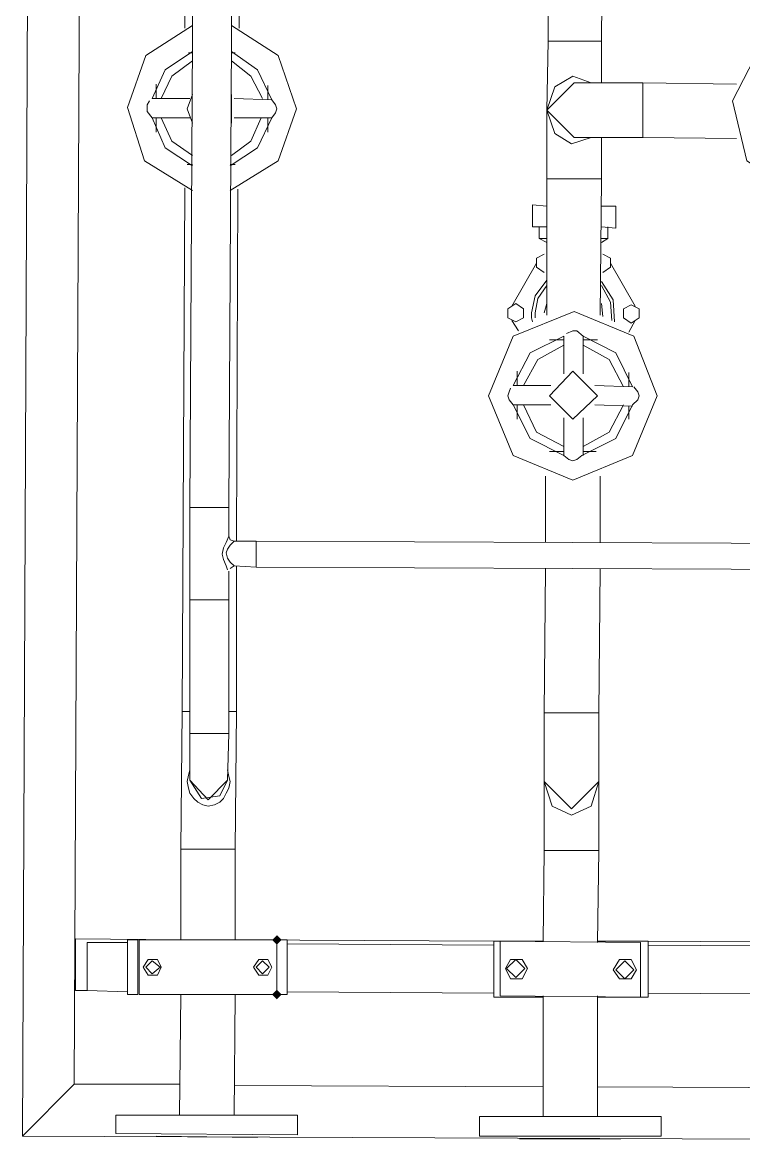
# Model space of a CAD drawing. Header units: millimetres. Extents: x -4415 to 173792, y -78716 to 47289.
# Drawn here: x 57325 to 57921, y -16825 to -15899 of the extents above; entities that cross this region are included whole.
import ezdxf

# ---------------------------------------------------------------- set-up
doc = ezdxf.new("R2010")
doc.units = ezdxf.units.MM

msp = doc.modelspace()

# ---------------------------------------------------------------- hatches: boundary and pattern name
h = msp.add_hatch(color=0)
h.dxf.hatch_style = 2
h.paths.add_polyline_path([(57535.21, -16661.5), (57531.24, -16657.53), (57535.21, -16653.56), (57539.18, -16657.53)])
h = msp.add_hatch(color=0)
h.dxf.hatch_style = 2
h.paths.add_polyline_path([(57535.21, -16706.59), (57531.24, -16702.62), (57535.21, -16698.64), (57539.18, -16702.62)])

# ---------------------------------------------------------------- linework, layer by layer
at = {"color": 0, "lineweight": 0}
for points in [[(57332.32, -15119.21), (57324.8, -16819.63)], [(57375.26, -15163.22), (57367.74, -16776.69)], [(57759.57, -15914.67), (57760.64, -15645.22)], [(57805.73, -15645.22), (57803.58, -15914.67)], [(57458.99, -15903.93), (57460.07, -15717.15)], [(57463.29, -16300.05), (57466.51, -15719.29)], [(57498.71, -15719.29), (57495.49, -16300.05)], [(57505.15, -15717.15), (57504.08, -15903.93)], [(57465.43, -16038.12), (57425.71, -16013.43), (57411.76, -15969.42), (57426.79, -15926.48), (57465.43, -15901.79)], [(57497.64, -15901.79), (57536.28, -15926.48), (57551.31, -15970.49), (57536.28, -16013.43), (57496.56, -16038.12)], [(58047.27, -15995.18), (58015.06, -16033.83), (57965.68, -16040.27), (57923.82, -16013.43), (57912.01, -15964.05), (57934.55, -15920.04), (57981.78, -15902.86)], [(57758.5, -15971.56), (57759.57, -15914.67)], [(57759.57, -15914.67), (57803.58, -15914.67)], [(57803.58, -15914.67), (57803.58, -15949.02)], [(57432.15, -15961.9), (57442.89, -15938.29), (57465.43, -15923.26)], [(57462.21, -15924.33), (57465.43, -15924.33)], [(57497.64, -15923.26), (57519.11, -15938.29), (57530.92, -15962.98)], [(57497.64, -15924.33), (57500.86, -15924.33)], [(57439.67, -15961.9), (57448.26, -15943.65), (57465.43, -15930.77)], [(57497.64, -15930.77), (57513.74, -15943.65), (57523.4, -15961.9)], [(57758.5, -15971.56), (57764.94, -15952.24), (57779.97, -15943.65), (57795, -15949.02)], [(57435.37, -15961.9), (57435.37, -15950.09)], [(57527.7, -15951.17), (57527.7, -15962.98)], [(57758.5, -15971.56), (57781.04, -15949.02)], [(57781.04, -15994.11), (57758.5, -15971.56), (57781.04, -15949.02)], [(57781.04, -15949.02), (57837.94, -15949.02)], [(57837.94, -15949.02), (57915.23, -15950.09)], [(57837.94, -15949.02), (57837.94, -15994.11)], [(57432.15, -15961.9), (57463.29, -15961.9)], [(57461.14, -15970.49), (57465.43, -15958.68)], [(57497.64, -15958.68), (57497.64, -15982.3)], [(57499.78, -15961.9), (57530.92, -15962.98)], [(57432.15, -15978.01), (57427.86, -15972.64), (57427.86, -15967.27), (57430.01, -15964.05)], [(57465.43, -15982.3), (57461.14, -15970.49)], [(57530.92, -15978.01), (57534.14, -15973.71), (57535.21, -15970.49), (57534.14, -15967.27), (57530.92, -15962.98)], [(57758.5, -16028.46), (57758.5, -15971.56)], [(57781.04, -15994.11), (57758.5, -15971.56)], [(57795, -15994.11), (57778.89, -15999.48), (57764.94, -15990.89), (57758.5, -15971.56)], [(57465.43, -16017.72), (57442.89, -16002.7), (57432.15, -15978.01)], [(57463.29, -15978.01), (57432.15, -15978.01)], [(57435.37, -15989.81), (57435.37, -15978.01)], [(57465.43, -16009.14), (57448.26, -15997.33), (57439.67, -15978.01)], [(57530.92, -15978.01), (57519.11, -16002.7), (57496.56, -16017.72)], [(57522.33, -15978.01), (57513.74, -15997.33), (57497.64, -16009.14)], [(57530.92, -15978.01), (57499.78, -15978.01)], [(57527.7, -15978.01), (57527.7, -15989.81)], [(57837.94, -15994.11), (57781.04, -15994.11)], [(57803.58, -15994.11), (57803.58, -16028.46)], [(57915.23, -15995.18), (57837.94, -15994.11)], [(57465.43, -16016.65), (57461.14, -16016.65)], [(57500.86, -16016.65), (57496.56, -16016.65)], [(57456.84, -16468.59), (57458.99, -16035.97)], [(57758.5, -16141.18), (57758.5, -16028.46)], [(57758.5, -16028.46), (57803.58, -16028.46)], [(57803.58, -16028.46), (57802.51, -16141.18)], [(57503, -16037.05), (57501.93, -16327.97)], [(57758.5, -16051), (57746.69, -16049.93)], [(57746.69, -16049.93), (57746.69, -16068.18)], [(57815.39, -16051), (57803.58, -16051)], [(57815.39, -16051), (57815.39, -16069.25)], [(57758.5, -16068.18), (57746.69, -16068.18)], [(57752.06, -16077.84), (57752.06, -16068.18)], [(57815.39, -16069.25), (57803.58, -16068.18)], [(57808.95, -16068.18), (57808.95, -16077.84)], [(57758.5, -16081.06), (57752.06, -16077.84)], [(57758.5, -16077.84), (57752.06, -16077.84)], [(57808.95, -16077.84), (57803.58, -16081.06)], [(57808.95, -16077.84), (57803.58, -16077.84)], [(57749.91, -16093.94), (57756.35, -16090.72)], [(57804.66, -16090.72), (57811.1, -16093.94)], [(57729.51, -16133.66), (57749.91, -16098.24)], [(57749.91, -16101.46), (57749.91, -16093.94)], [(57811.1, -16093.94), (57811.1, -16101.46)], [(57811.1, -16098.24), (57831.49, -16133.66)], [(57756.35, -16105.75), (57749.91, -16101.46)], [(57811.1, -16101.46), (57804.66, -16105.75)], [(57745.62, -16139.03), (57748.84, -16125.07), (57758.5, -16112.19)], [(57748.84, -16139.03), (57750.98, -16127.22), (57758.5, -16116.49)], [(57803.58, -16113.27), (57813.25, -16128.29), (57814.32, -16146.54)], [(57803.58, -16116.49), (57811.1, -16130.44), (57812.17, -16145.47)], [(57726.29, -16135.81), (57732.73, -16131.52)], [(57726.29, -16143.32), (57726.29, -16135.81)], [(57732.73, -16131.52), (57739.17, -16135.81)], [(57739.17, -16135.81), (57739.17, -16143.32)], [(57756.35, -16139.03), (57758.5, -16131.52)], [(57803.58, -16131.52), (57804.66, -16142.25)], [(57821.83, -16135.81), (57828.27, -16132.59)], [(57821.83, -16143.32), (57821.83, -16135.81)], [(57828.27, -16132.59), (57834.72, -16135.81)], [(57834.72, -16135.81), (57834.72, -16143.32)], [(57732.73, -16146.54), (57726.29, -16143.32)], [(57734.88, -16154.06), (57729.51, -16145.47)], [(57739.17, -16143.32), (57732.73, -16146.54)], [(57746.69, -16146.54), (57745.62, -16143.32), (57745.62, -16139.03)], [(57748.84, -16139.03), (57748.84, -16143.32)], [(57828.27, -16147.62), (57821.83, -16143.32)], [(57831.49, -16145.47), (57826.13, -16155.13)], [(57834.72, -16143.32), (57828.27, -16147.62)], [(57788.55, -16158.35), (57783.19, -16154.06), (57779.97, -16154.06), (57774.6, -16156.21)], [(57730.59, -16199.15), (57744.54, -16172.31), (57772.45, -16158.35)], [(57739.17, -16199.15), (57750.98, -16177.68), (57772.45, -16165.87)], [(57760.64, -16161.57), (57772.45, -16161.57)], [(57772.45, -16189.48), (57772.45, -16158.35)], [(57788.55, -16158.35), (57815.39, -16172.31), (57829.35, -16200.22)], [(57788.55, -16158.35), (57788.55, -16189.48)], [(57788.55, -16161.57), (57800.36, -16161.57)], [(57788.55, -16165.87), (57810.03, -16177.68), (57821.83, -16200.22)], [(57733.81, -16199.15), (57733.81, -16187.34)], [(57826.13, -16188.41), (57826.13, -16200.22)], [(57730.59, -16215.25), (57727.37, -16210.95), (57726.29, -16207.73), (57727.37, -16204.51), (57728.44, -16201.29)], [(57730.59, -16199.15), (57761.72, -16199.15)], [(57798.22, -16199.15), (57829.35, -16200.22)], [(57829.35, -16215.25), (57833.64, -16210.95), (57834.72, -16207.73), (57833.64, -16204.51), (57830.42, -16200.22)], [(57772.45, -16257.11), (57744.54, -16243.16), (57730.59, -16215.25)], [(57761.72, -16215.25), (57730.59, -16215.25)], [(57733.81, -16227.06), (57733.81, -16215.25)], [(57772.45, -16249.6), (57749.91, -16237.79), (57739.17, -16215.25)], [(57829.35, -16215.25), (57815.39, -16243.16), (57787.48, -16257.11)], [(57821.83, -16215.25), (57810.03, -16237.79), (57788.55, -16249.6)], [(57829.35, -16216.32), (57798.22, -16215.25)], [(57826.13, -16216.32), (57826.13, -16227.06)], [(57772.45, -16257.11), (57772.45, -16225.98)], [(57788.55, -16225.98), (57788.55, -16257.11)], [(57772.45, -16253.89), (57760.64, -16253.89)], [(57772.45, -16257.11), (57776.75, -16260.33), (57779.97, -16261.41), (57783.19, -16260.33), (57787.48, -16257.11)], [(57799.29, -16253.89), (57788.55, -16253.89)], [(57757.42, -16329.04), (57757.42, -16274.29)], [(57802.51, -16274.29), (57802.51, -16329.04)], [(57463.29, -16376.27), (57463.29, -16300.05)], [(57463.29, -16300.05), (57479.39, -16300.05)], [(57463.29, -16300.05), (57495.49, -16300.05)], [(57479.39, -16300.05), (57495.49, -16300.05)], [(57495.49, -16300.05), (57495.49, -16323.67)], [(57495.49, -16323.67), (57493.34, -16329.04), (57491.2, -16333.33), (57490.12, -16338.7), (57491.2, -16342.99), (57493.34, -16348.36), (57494.42, -16351.58)], [(57499.78, -16348.36), (57496.56, -16345.14), (57494.42, -16341.92), (57493.34, -16337.63), (57494.42, -16334.41), (57496.56, -16331.19), (57499.78, -16327.97)], [(57495.49, -16323.67), (57496.56, -16326.89), (57499.78, -16327.97)], [(57499.78, -16327.97), (57518.03, -16327.97)], [(57518.03, -16327.97), (58041.9, -16330.11)], [(57518.03, -16327.97), (57518.03, -16349.43)], [(57499.78, -16348.36), (57496.56, -16350.51)], [(57518.03, -16349.43), (57499.78, -16348.36)], [(57501.93, -16348.36), (57501.93, -16468.59)], [(58041.9, -16351.58), (57518.03, -16349.43)], [(57756.35, -16469.67), (57757.42, -16350.51)], [(57802.51, -16350.51), (57801.44, -16469.67)], [(57495.49, -16352.66), (57495.49, -16376.27)], [(57463.29, -16486.84), (57463.29, -16376.27)], [(57463.29, -16376.27), (57467.58, -16376.27)], [(57463.29, -16376.27), (57479.39, -16376.27)], [(57467.58, -16376.27), (57495.49, -16376.27)], [(57479.39, -16376.27), (57495.49, -16376.27)], [(57495.49, -16376.27), (57495.49, -16486.84)], [(57455.77, -16582.38), (57456.84, -16468.59)], [(57456.84, -16468.59), (57463.29, -16468.59)], [(57495.49, -16468.59), (57501.93, -16468.59)], [(57501.93, -16468.59), (57500.86, -16582.38)], [(57756.35, -16526.56), (57756.35, -16469.67)], [(57756.35, -16469.67), (57801.44, -16469.67)], [(57801.44, -16469.67), (57801.44, -16526.56)], [(57463.29, -16525.49), (57463.29, -16486.84)], [(57463.29, -16486.84), (57466.51, -16486.84)], [(57495.49, -16486.84), (57463.29, -16486.84)], [(57466.51, -16486.84), (57495.49, -16486.84)], [(57495.49, -16486.84), (57494.42, -16525.49)], [(57463.29, -16516.9), (57462.21, -16521.19), (57461.14, -16526.56), (57462.21, -16531.93), (57463.29, -16536.22), (57466.51, -16540.52), (57469.73, -16543.74), (57474.02, -16545.88), (57478.31, -16546.96), (57483.68, -16545.88), (57487.98, -16543.74), (57491.2, -16540.52), (57493.34, -16536.22), (57495.49, -16531.93), (57496.56, -16526.56), (57495.49, -16522.27), (57494.42, -16516.9)], [(57472.95, -16540.52), (57463.29, -16525.49)], [(57494.42, -16525.49), (57478.31, -16541.59), (57463.29, -16525.49)], [(57494.42, -16525.49), (57487.98, -16538.37), (57472.95, -16540.52)], [(57756.35, -16583.46), (57756.35, -16526.56)], [(57801.44, -16526.56), (57778.89, -16549.11), (57756.35, -16526.56)], [(57801.44, -16526.56), (57795, -16546.96), (57778.89, -16554.47), (57762.79, -16546.96), (57756.35, -16526.56)], [(57801.44, -16526.56), (57801.44, -16583.46)], [(57455.77, -16657.53), (57455.77, -16582.38)], [(57455.77, -16582.38), (57500.86, -16582.38)], [(57500.86, -16582.38), (57500.86, -16657.53)], [(57755.28, -16658.6), (57756.35, -16583.46)], [(57756.35, -16583.46), (57801.44, -16583.46)], [(57801.44, -16583.46), (57800.36, -16659.68)], [(57368.82, -16656.46), (57455.77, -16657.53)], [(57368.82, -16656.46), (57368.82, -16699.39)], [(57378.48, -16659.68), (57411.76, -16659.68)], [(57378.48, -16659.68), (57378.48, -16699.39)], [(57411.76, -16657.53), (57420.35, -16657.53)], [(57411.76, -16702.62), (57411.76, -16657.53)], [(57420.35, -16702.62), (57420.35, -16657.53)], [(57421.42, -16657.53), (57535.21, -16657.53)], [(57421.42, -16702.62), (57421.42, -16657.53)], [(57500.86, -16657.53), (57714.48, -16658.6)], [(57535.21, -16657.53), (57543.8, -16657.53)], [(57535.21, -16657.53), (57535.21, -16702.62)], [(57535.21, -16657.53), (57535.21, -16702.62)], [(57543.8, -16657.53), (57543.8, -16702.62)], [(57543.8, -16660.75), (57714.48, -16661.82)], [(57714.48, -16658.6), (57755.28, -16658.6)], [(57714.48, -16704.76), (57714.48, -16658.6)], [(57719.85, -16658.6), (57835.79, -16659.68)], [(57719.85, -16703.69), (57719.85, -16658.6)], [(57800.36, -16658.6), (57842.23, -16658.6)], [(57835.79, -16659.68), (57835.79, -16704.76)], [(57842.23, -16658.6), (57842.23, -16704.76)], [(57842.23, -16658.6), (58013.99, -16659.68)], [(57842.23, -16661.82), (58013.99, -16662.9)], [(57424.64, -16680.07), (57428.93, -16673.63)], [(57428.93, -16673.63), (57436.45, -16673.63)], [(57436.45, -16673.63), (57439.67, -16680.07)], [(57515.89, -16680.07), (57520.18, -16673.63)], [(57520.18, -16673.63), (57527.7, -16673.63)], [(57527.7, -16673.63), (57530.92, -16680.07)], [(57724.15, -16681.15), (57728.44, -16673.63)], [(57728.44, -16673.63), (57738.1, -16673.63)], [(57738.1, -16673.63), (57742.39, -16681.15)], [(57813.25, -16682.22), (57818.61, -16673.63)], [(57818.61, -16673.63), (57828.27, -16673.63)], [(57828.27, -16673.63), (57832.57, -16682.22)], [(57428.93, -16686.51), (57424.64, -16680.07)], [(57439.67, -16680.07), (57436.45, -16686.51)], [(57520.18, -16686.51), (57515.89, -16680.07)], [(57530.92, -16680.07), (57527.7, -16686.51)], [(57728.44, -16689.73), (57724.15, -16681.15)], [(57742.39, -16681.15), (57738.1, -16689.73)], [(57818.61, -16689.73), (57813.25, -16682.22)], [(57832.57, -16682.22), (57828.27, -16689.73)], [(57436.45, -16686.51), (57428.93, -16686.51)], [(57527.7, -16686.51), (57520.18, -16686.51)], [(57738.1, -16689.73), (57728.44, -16689.73)], [(57828.27, -16689.73), (57818.61, -16689.73)], [(57368.82, -16699.39), (57378.48, -16699.39)], [(57378.48, -16699.39), (57411.76, -16700.47)], [(57420.35, -16702.62), (57411.76, -16702.62)], [(57535.21, -16702.62), (57421.42, -16702.62)], [(57454.7, -16802.45), (57455.77, -16702.62)], [(57500.86, -16702.62), (57499.78, -16802.45)], [(57543.8, -16702.62), (57535.21, -16702.62)], [(57543.8, -16700.47), (57714.48, -16701.54)], [(57842.23, -16701.54), (58013.99, -16702.62)], [(57755.28, -16704.76), (57714.48, -16704.76)], [(57835.79, -16704.76), (57719.85, -16703.69)], [(57755.28, -16803.52), (57755.28, -16703.69)], [(57800.36, -16703.69), (57800.36, -16803.52)], [(57842.23, -16704.76), (57800.36, -16704.76)], [(57324.8, -16819.63), (57367.74, -16776.69)], [(57367.74, -16776.69), (57454.7, -16776.69)], [(57499.78, -16777.76), (57755.28, -16778.83)], [(57800.36, -16778.83), (58049.41, -16779.91)], [(57402.1, -16817.48), (57402.1, -16802.45)], [(57402.1, -16802.45), (57552.39, -16802.45)], [(57552.39, -16802.45), (57552.39, -16818.55)], [(57702.68, -16819.63), (57702.68, -16803.52)], [(57702.68, -16803.52), (57852.96, -16803.52)], [(57852.96, -16803.52), (57852.96, -16819.63)], [(57324.8, -16819.63), (58620.51, -16824.99)], [(57402.1, -16817.48), (57552.39, -16818.55)], [(57435.37, -16819.63), (57519.11, -16820.7)], [(57702.68, -16819.63), (57852.96, -16819.63)], [(57735.95, -16821.77), (57819.69, -16821.77)]]:
    msp.add_lwpolyline(points, dxfattribs=at)
for points in [[(57849.74, -16207.73), (57829.35, -16257.11), (57779.97, -16277.51), (57730.59, -16257.11), (57710.19, -16207.73), (57730.59, -16158.35), (57781.04, -16137.96), (57830.42, -16158.35)], [(57800.36, -16207.73), (57779.97, -16227.06), (57760.64, -16207.73), (57779.97, -16187.34)], [(57438.6, -16680.07), (57432.15, -16685.44), (57426.79, -16680.07), (57432.15, -16674.7)], [(57528.77, -16680.07), (57523.4, -16685.44), (57518.03, -16680.07), (57523.4, -16674.7)], [(57740.25, -16681.15), (57732.73, -16688.66), (57725.22, -16681.15), (57732.73, -16673.63)], [(57830.42, -16682.22), (57822.91, -16689.73), (57815.39, -16682.22), (57822.91, -16674.7)]]:
    msp.add_lwpolyline(points, close=True, dxfattribs=at)

doc.saveas('drawing.dxf')
